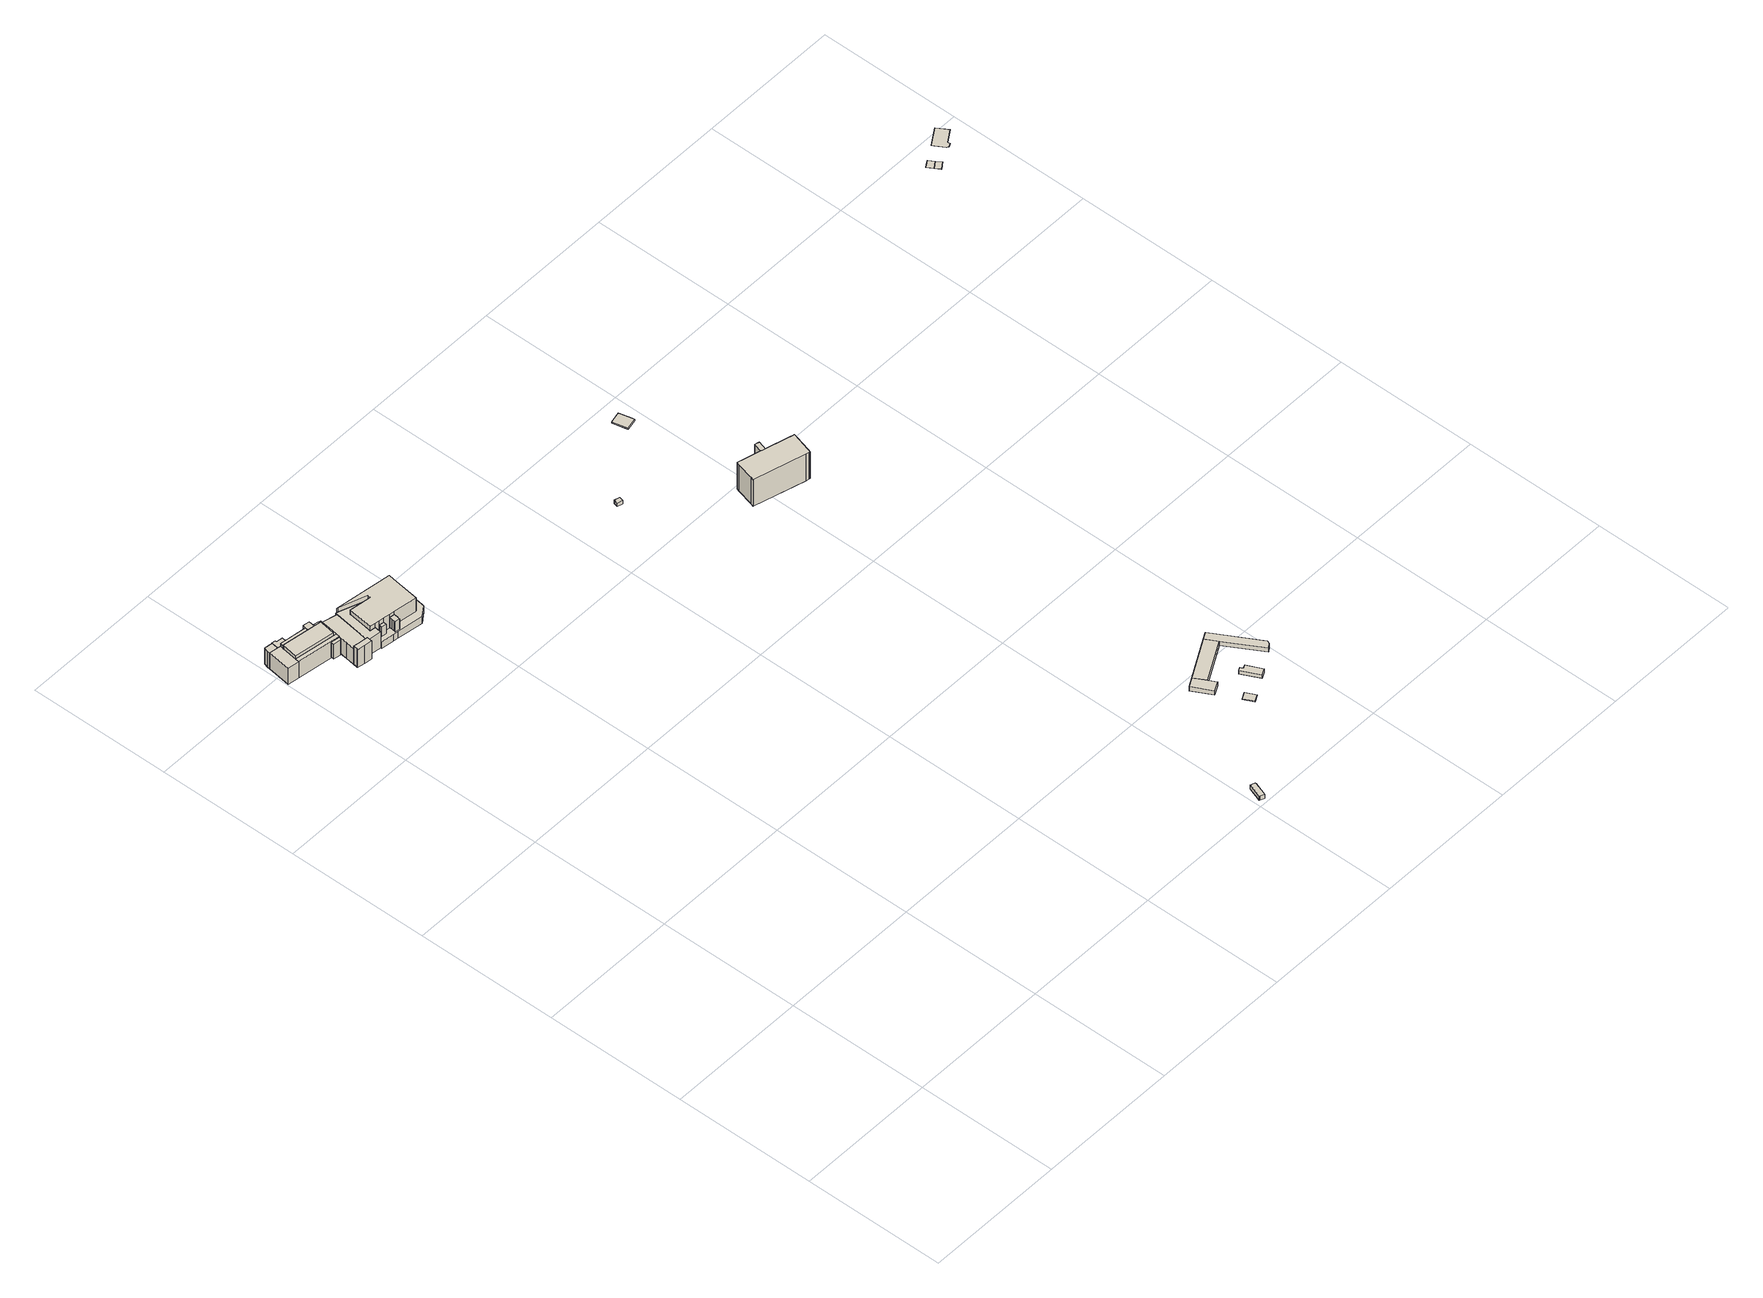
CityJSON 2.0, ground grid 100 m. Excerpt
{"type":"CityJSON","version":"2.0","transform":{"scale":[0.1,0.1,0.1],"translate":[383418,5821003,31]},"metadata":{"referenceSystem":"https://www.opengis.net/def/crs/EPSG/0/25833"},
"CityObjects":{
"building1":{"type":"Building","attributes":{"Gemeindeschluessel":"11000004","function":"31001_2310"},"address":[{"country":"Germany","locality":"Berlin","thoroughfareNumber":"35","thoroughfareName":"Nonnendamm"}],"children":["building1-1","building1-2","building1-3","building1-4","building1-5","building1-6","building1-7","building1-8","building1-9","building1-10"]},
"building1-1":{"type":"BuildingPart","attributes":{"BezugspunktDach":"2200","measuredHeight":12.57,"storeysAboveGround":5},"parents":["building1"],"geometry":[{"type":"MultiSurface","lod":"1","boundaries":[[[0,1,2,3,4]],[[5,6,7,8,9]],[[5,9,4,3]],[[7,6,2,1]],[[8,7,1,0]],[[9,8,0,4]],[[6,5,3,2,10]]]}]},
"building1-2":{"type":"BuildingPart","attributes":{"BezugspunktDach":"2200","measuredHeight":13.51,"storeysAboveGround":5},"parents":["building1"],"geometry":[{"type":"MultiSurface","lod":"1","boundaries":[[[11,12,13,14,15,16,17]],[[18,19,20,21,22,23,24]],[[18,24,17,16]],[[19,15,19,20]],[[25,26,21]],[[24,23,11,17]],[[27,19,18,16,15]],[[20,19,15,14]],[[21,20,28,14,13]],[[23,22,12,11]]]}]},
"building1-3":{"type":"BuildingPart","attributes":{"BezugspunktDach":"2200","measuredHeight":13.56,"storeysAboveGround":5},"parents":["building1"],"geometry":[{"type":"MultiSurface","lod":"1","boundaries":[[[15,29,30,31,32,16]],[[33,34,35,36,19,18]],[[33,18,16,32]],[[34,33,32,31]],[[35,34,31,30]],[[36,35,30,29]],[[19,36,29,36,19,15]],[[18,16,15,16]],[[19,37,15,16,18]]]}]},
"building1-4":{"type":"BuildingPart","attributes":{"BezugspunktDach":"2200","measuredHeight":14.16,"storeysAboveGround":5},"parents":["building1"],"geometry":[{"type":"MultiSurface","lod":"1","boundaries":[[[38,39,40,41,42]],[[22,43,44,45,23]],[[12,11,23,42,41]],[[43,22,46,47]],[[45,44,39,38]],[[23,45,6,5,3,2,38,42]],[[22,23,11,12]],[[47,46,48,41,40]],[[49,43,40,39,44]],[[2,3,5,6]]]}]},
"building1-5":{"type":"BuildingPart","attributes":{"BezugspunktDach":"2200","measuredHeight":19.32,"storeysAboveGround":5},"parents":["building1"],"geometry":[{"type":"MultiSurface","lod":"1","boundaries":[[[50,51,52,53,54,55,56]],[[20,57,58,59,60,61,21]],[[20,14,13,56,55]],[[62,63,55,54]],[[20,14,20,57]],[[58,57,54,53]],[[59,58,53,52]],[[60,59,64,65]],[[61,60,65,66]],[[21,61,50,66,67]],[[21,13,14,20]],[[57,20,14,63,62]],[[65,64,52,51]],[[66,65,51,50]],[[67,66,50,56]]]}]},
"building1-6":{"type":"BuildingPart","attributes":{"BezugspunktDach":"2200","measuredHeight":14.72,"storeysAboveGround":5},"parents":["building1"],"geometry":[{"type":"MultiSurface","lod":"1","boundaries":[[[68,69,70,71]],[[72,73,74,75]],[[72,75,76,77]],[[73,72,70,69]],[[78,79,69,68]],[[75,74,68,80,76]],[[77,76,71,70]],[[74,73,81,79,78]],[[75,74,80,76]]]}]},
"building1-7":{"type":"BuildingPart","attributes":{"BezugspunktDach":"2200","measuredHeight":15.21,"storeysAboveGround":5},"parents":["building1"],"geometry":[{"type":"MultiSurface","lod":"1","boundaries":[[[39,82,83,84,79,78,85,40]],[[86,74,73,87,88,89,44,43]],[[86,43,40,47,90]],[[74,86,85,90,80,78]],[[87,73,79,84]],[[88,87,84,83]],[[89,88,83,82]],[[44,89,82,39]],[[39,91,39,40]],[[90,47,40,85]],[[78,80,90,85]],[[73,74,78,79]],[[92,43,93,44,91,39,40]]]}]},
"building1-8":{"type":"BuildingPart","attributes":{"BezugspunktDach":"2200","measuredHeight":13.6,"storeysAboveGround":5},"parents":["building1"],"geometry":[{"type":"MultiSurface","lod":"1","boundaries":[[[62,94,95,96,97,98,99]],[[36,100,101,102,103,57,19]],[[29,15,99,98]],[[100,36,98,97]],[[101,100,97,96]],[[102,101,96,95]],[[103,102,95,94]],[[57,103,94,62]],[[19,15,14,63,99]],[[36,19,15,29]],[[20,14,15,19]],[[20,57,62,63,14]]]}]},
"building1-9":{"type":"BuildingPart","attributes":{"BezugspunktDach":"2200","measuredHeight":16.58,"storeysAboveGround":5},"parents":["building1"],"geometry":[{"type":"MultiSurface","lod":"1","boundaries":[[[104,105,106,107,108]],[[67,76,80,47,46]],[[13,12,108,107]],[[51,50,56,67,107,109,65]],[[80,68,71,106,105]],[[40,85,90,85,78,105,104]],[[41,40,104,108]],[[25,67,46,110,12,13]],[[66,50,51,65]],[[66,67,56,50]],[[76,65,109,106]],[[76,71,68,80]],[[47,90,85,40]],[[80,111,78,85,90]],[[46,47,112,40,41]]]}]},
"building1-10":{"type":"BuildingPart","attributes":{"BezugspunktDach":"2200","measuredHeight":16.58,"storeysAboveGround":5},"parents":["building1"],"geometry":[{"type":"MultiSurface","lod":"1","boundaries":[[[106,113,114,115,116,109]],[[64,117,118,77,76,65]],[[52,51,65,109,116]],[[117,64,116,115]],[[118,117,115,114]],[[70,77,118,114,113]],[[71,70,113,106]],[[64,65,51,52]],[[75,72,77,76,71]],[[65,76,106,109]]]}]},
"building2":{"type":"Building","attributes":{"Gemeindeschluessel":"11000004","BezugspunktDach":"2200","function":"51009_1610","measuredHeight":17.96,"storeysAboveGround":0},"address":[{"country":"Germany","locality":"Berlin"}],"geometry":[{"type":"Solid","lod":"1","boundaries":[[[[119,120,121,122,123,124,125,126,127]],[[128,129,130,131,132,133,134,135,136]],[[128,136,127,126]],[[129,128,126,125]],[[130,129,125,124]],[[131,130,124,123]],[[132,131,123,122]],[[133,132,122,121]],[[134,133,121,120]],[[135,134,120,119]],[[136,135,119,127]]]]}]},
"building3":{"type":"Building","attributes":{"Gemeindeschluessel":"11000004","function":"31001_2051"},"address":[{"country":"Germany","locality":"Berlin","thoroughfareNumber":"33","thoroughfareName":"Nonnendamm"}],"children":["building3-1","building3-2","building3-3","building3-4","building3-5"]},
"building3-1":{"type":"BuildingPart","attributes":{"BezugspunktDach":"2200","measuredHeight":13.21,"storeysAboveGround":4},"parents":["building3"],"geometry":[{"type":"MultiSurface","lod":"1","boundaries":[[[137,138,139,140,141,142,143,144,145,146]],[[147,148,149,150,151,152,153,154,155,156]],[[147,156,146,145]],[[148,147,145,144]],[[149,148,144,143]],[[150,149,143,142]],[[151,150,142,141]],[[152,151,141,140]],[[154,153,139,138]],[[155,154,138,137]],[[156,155,137,146]],[[153,152,157,140,139]]]}]},
"building3-2":{"type":"BuildingPart","attributes":{"BezugspunktDach":"2200","measuredHeight":13.39,"storeysAboveGround":4},"parents":["building3"],"geometry":[{"type":"MultiSurface","lod":"1","boundaries":[[[158,159,160,161,162,163,164,165,166,167,168,169]],[[170,171,172,173,174,175,176,177,178,179,180,181]],[[170,181,169,168]],[[140,139,168,167]],[[171,170,139,153,152]],[[172,171,167,166]],[[173,172,166,165]],[[180,179,159,158]],[[181,180,158,169]],[[152,153,139,140]],[[174,173,165,164]],[[175,174,164,163]],[[175,163,162,176]],[[177,176,162,161]],[[178,177,161,160]],[[182,179,178,160,159]]]}]},
"building3-3":{"type":"BuildingPart","attributes":{"BezugspunktDach":"2200","measuredHeight":13.83,"storeysAboveGround":4},"parents":["building3"],"geometry":[{"type":"MultiSurface","lod":"1","boundaries":[[[183,184,185,186,187,188,189,190]],[[191,192,193,194,195,196,197,198]],[[191,198,190,189]],[[192,191,189,188]],[[193,192,188,187]],[[195,194,186,185]],[[196,195,185,184]],[[197,196,184,183]],[[198,197,183,190]],[[194,193,199,187,186]]]}]},
"building3-4":{"type":"BuildingPart","attributes":{"BezugspunktDach":"2200","measuredHeight":13.03,"storeysAboveGround":4},"parents":["building3"],"geometry":[{"type":"Solid","lod":"1","boundaries":[[[[200,201,202,203,204,205]],[[206,207,208,209,210,211]],[[206,211,205,204]],[[207,206,204,203]],[[209,208,202,201]],[[210,209,201,200]],[[211,210,200,205]],[[208,207,203,202]]]]}]},
"building3-5":{"type":"BuildingPart","attributes":{"BezugspunktDach":"2200","measuredHeight":17.02,"storeysAboveGround":4},"parents":["building3"],"geometry":[{"type":"MultiSurface","lod":"1","boundaries":[[[212,213,214,215,216,217,218,219,220,221,222,223,224,225]],[[226,227,228,229,230,231,232,179,178,177,176,175,174,173]],[[226,173,225,224]],[[227,226,224,223]],[[228,227,223,222]],[[229,228,222,221]],[[187,186,194,193,230,229,221,220]],[[231,230,220,219]],[[203,202,208,207,232,231,219,218]],[[179,232,218,217]],[[178,179,178,160,159,233,217,216]],[[161,160,216,215]],[[162,161,177,176,177,215,214]],[[175,176,175,163,162,214,213]],[[164,163,213,212]],[[173,174,212,225],[174,173,165,164]],[[193,194,186,187]],[[207,208,202,203]],[[233,159,160,178,179]],[[177,178,160,161]],[[176,177,161,162]],[[162,163,175,176]],[[174,175,163,164]],[[165,173,174,164]]]}]},
"building4":{"type":"Building","attributes":{"Gemeindeschluessel":"11000004","function":"51009_1610"},"address":[{"country":"Germany","locality":"Berlin"}],"children":["building4-1","building4-2","building4-3","building4-4"]},
"building4-1":{"type":"BuildingPart","attributes":{"BezugspunktDach":"2200","measuredHeight":5.67,"storeysAboveGround":0},"parents":["building4"],"geometry":[{"type":"MultiSurface","lod":"1","boundaries":[[[234,235,236,237,238,239,240,241,242,243,244,245,246,247,248,249,250,251,252,253,254,255,256,257,258,259,260,261,262,263,264,265,266,267,268,269,270]],[[271,272,273,207,206,211,210,209,208,274,275,276,277,278,279,280,281,282,283,284,285,286,287,288,289,290,291,292,293,294,295,296,297,298,299,300,301]],[[271,301,270,269]],[[272,271,269,268]],[[273,272,268,267]],[[207,273,267,266]],[[211,206,265,206,211,264]],[[210,211,264,211,210,263]],[[210,263,210,209]],[[209,262,209,208]],[[274,208,261,260]],[[275,274,260,259]],[[302,303,193,192,276,275,259,258]],[[277,276,192,304,305,302,306,258,257]],[[278,277,257,256]],[[279,278,307,198,197,308,309,256,255]],[[310,196,280,279,255,254],[197,196,310,308]],[[281,280,196,195,311,310,312,254,253]],[[282,281,195,313,314,311,253,252]],[[283,282,252,251]],[[284,283,251,250]],[[285,284,250,249]],[[286,285,249,248]],[[287,286,248,247]],[[288,287,247,246]],[[289,288,246,245]],[[290,289,245,244]],[[291,290,244,243]],[[292,291,243,242]],[[293,292,242,241]],[[294,293,241,240]],[[295,294,240,239]],[[296,295,239,238]],[[297,296,238,237]],[[298,297,237,236]],[[299,298,236,235]],[[300,299,235,234]],[[301,300,234,270]],[[206,207,266,265]],[[209,210,263,262]],[[208,209,262,261]],[[192,193,303,302]],[[306,302,305,304,192]],[[309,308,197,198,307]],[[310,196,197,308]],[[312,310,311,195,196]],[[311,314,313,195]]]}]},
"building4-2":{"type":"BuildingPart","attributes":{"BezugspunktDach":"2200","measuredHeight":13.03,"storeysAboveGround":0},"parents":["building4"],"geometry":[{"type":"MultiSurface","lod":"1","boundaries":[[[200,201,202,315,203,204,205]],[[206,207,316,208,209,210,211]],[[206,265,264,205,204]],[[207,266,265,204,203]],[[316,207,203,315]],[[208,316,315,202]],[[262,261,317,202,201]],[[263,262,209,201,200]],[[264,263,210,200,205]],[[211,264,265,206]],[[206,265,266,207]],[[318,209,208,317,261,262]],[[210,209,262,263]],[[211,210,263,264]]]}]},
"building4-3":{"type":"BuildingPart","attributes":{"BezugspunktDach":"2200","measuredHeight":3,"storeysAboveGround":0},"parents":["building4"],"geometry":[{"type":"MultiSurface","lod":"1","boundaries":[[[308,310,311,314,319,309]],[[320,313,195,196,197,198]],[[320,196,195,313]],[[320,319,308,197]],[[308,309,308,197]]]}]},
"building4-4":{"type":"BuildingPart","attributes":{"BezugspunktDach":"2200","measuredHeight":3,"storeysAboveGround":0},"parents":["building4"],"geometry":[{"type":"MultiSurface","lod":"1","boundaries":[[[303,302,305]],[[192,193,304]]]}]},
"building5":{"type":"Building","attributes":{"Gemeindeschluessel":"11000004","BezugspunktDach":"2200","function":"31001_2200","measuredHeight":3.47,"storeysAboveGround":1},"address":[{"country":"Germany","locality":"Berlin","thoroughfareNumber":"127","thoroughfareName":"Sophie-Charlotten-Straße"}],"geometry":[{"type":"Solid","lod":"1","boundaries":[[[[321,322,323,324,325,326]],[[327,328,329,330,331,332]],[[327,332,326,325]],[[328,327,325,324]],[[329,328,324,323]],[[330,329,323,322]],[[331,330,322,321]],[[332,331,321,326]]]]}]},
"building6":{"type":"Building","attributes":{"Gemeindeschluessel":"11000004","BezugspunktDach":"2200","function":"31001_2523","measuredHeight":2.79,"storeysAboveGround":1},"address":[{"country":"Germany","locality":"Berlin","thoroughfareNumber":"27 (1)","thoroughfareName":"Nonnendamm"}],"geometry":[{"type":"Solid","lod":"1","boundaries":[[[[333,334,335,336]],[[337,338,339,340]],[[337,340,336,335]],[[338,337,335,334]],[[339,338,334,333]],[[340,339,333,336]]]]}]},
"building7":{"type":"Building","attributes":{"Gemeindeschluessel":"11000004","BezugspunktDach":"2200","function":"31001_2140","measuredHeight":3.6,"storeysAboveGround":1},"address":[{"country":"Germany","locality":"Berlin","thoroughfareNumber":"128 (2)","thoroughfareName":"Sophie-Charlotten-Straße"}],"geometry":[{"type":"Solid","lod":"1","boundaries":[[[[341,342,343,344,345]],[[346,347,348,349,350]],[[346,350,345,344]],[[347,346,344,343]],[[348,347,343,342]],[[349,348,342,341]],[[350,349,341,345]]]]}]},
"building8":{"type":"Building","attributes":{"Gemeindeschluessel":"11000004","BezugspunktDach":"2200","function":"31001_2140","measuredHeight":0.593,"storeysAboveGround":1},"address":[{"country":"Germany","locality":"Berlin","thoroughfareNumber":"128 (1)","thoroughfareName":"Sophie-Charlotten-Straße"}],"geometry":[{"type":"Solid","lod":"1","boundaries":[[[[351,352,353,354]],[[355,356,357,358]],[[355,358,354,353]],[[356,355,353,352]],[[357,356,352,351]],[[358,357,351,354]]]]}]},
"building9":{"type":"Building","attributes":{"Gemeindeschluessel":"11000004","BezugspunktDach":"2200","function":"31001_2140","measuredHeight":3.76,"storeysAboveGround":1},"address":[{"country":"Germany","locality":"Berlin","thoroughfareNumber":"128 (3)","thoroughfareName":"Sophie-Charlotten-Straße"}],"geometry":[{"type":"Solid","lod":"1","boundaries":[[[[359,360,361,362]],[[363,364,365,366]],[[363,366,362,361]],[[364,363,361,360]],[[365,364,360,359]],[[366,365,359,362]]]]}]},
"building10":{"type":"Building","attributes":{"Gemeindeschluessel":"11000004","BezugspunktDach":"2200","function":"31001_2140","measuredHeight":3.05,"storeysAboveGround":1},"address":[{"country":"Germany","locality":"Berlin","thoroughfareNumber":"128","thoroughfareName":"Sophie-Charlotten-Straße"}],"geometry":[{"type":"Solid","lod":"1","boundaries":[[[[367,368,369,370,371,372]],[[373,374,375,376,377,378]],[[373,378,372,371]],[[374,373,371,370]],[[375,374,370,369]],[[376,375,369,368]],[[377,376,368,367]],[[378,377,367,372]]]]}]},
"building11":{"type":"Building","attributes":{"Gemeindeschluessel":"11000004","BezugspunktDach":"2200","function":"31001_2140","measuredHeight":3.58,"storeysAboveGround":1},"address":[{"country":"Germany","locality":"Berlin","thoroughfareNumber":"128 (4)","thoroughfareName":"Sophie-Charlotten-Straße"}],"geometry":[{"type":"Solid","lod":"1","boundaries":[[[[360,379,380,381,382,361]],[[383,384,385,386,387,388]],[[383,388,361,382]],[[384,383,382,381]],[[385,384,381,380]],[[386,385,380,379]],[[387,386,379,360]],[[388,387,360,361]]]]}]},
"building12":{"type":"Building","attributes":{"Gemeindeschluessel":"11000004","function":"31001_1120"},"address":[{"country":"Germany","locality":"Berlin","thoroughfareNumber":"17","thoroughfareName":"Nonnendamm"}],"children":["building12-1","building12-2"]},
"building12-1":{"type":"BuildingPart","attributes":{"BezugspunktDach":"2200","measuredHeight":23.31,"storeysAboveGround":5},"parents":["building12"],"geometry":[{"type":"MultiSurface","lod":"1","boundaries":[[[389,390,391,392,393,394,395,396,397,398,399,400,401,402,403,404,405]],[[406,407,408,409,410,411,412,413,414,415,416,417,418,419,420,421,422]],[[406,422,405,404]],[[407,406,404,403]],[[408,407,403,402]],[[409,408,402,401]],[[423,424,401,400]],[[411,425,423,410,400,399]],[[426,425,399,398]],[[413,412,398,397]],[[414,413,397,396]],[[415,414,396,395]],[[416,415,395,394]],[[417,416,394,393]],[[418,417,393,392]],[[419,418,392,391]],[[420,419,391,390]],[[421,420,390,389]],[[422,421,389,405]],[[410,409,424,423]],[[410,423,425,411]],[[412,411,425,426]]]}]},
"building12-2":{"type":"BuildingPart","attributes":{"BezugspunktDach":"2200","measuredHeight":21.74,"storeysAboveGround":5},"parents":["building12"],"geometry":[{"type":"MultiSurface","lod":"1","boundaries":[[[425,426,427,428,424,423]],[[409,429,430,412,411,410]],[[429,409,424,428]],[[430,429,428,427]],[[412,430,427,426]],[[410,423,424,409]],[[411,412,426,425]],[[411,425,423,410,431]]]}]},
"building13":{"type":"Building","attributes":{"Gemeindeschluessel":"11000004","BezugspunktDach":"2200","function":"31001_2000","measuredHeight":1.25,"storeysAboveGround":3},"address":[{"country":"Germany","locality":"Berlin","thoroughfareNumber":"24","thoroughfareName":"Nonnendamm"}],"geometry":[{"type":"Solid","lod":"1","boundaries":[[[[432,433,434,435,436,437]],[[438,439,440,441,442,443]],[[438,443,437,436]],[[439,438,436,435]],[[440,439,435,434]],[[441,440,434,433]],[[442,441,433,432]],[[443,442,432,437]]]]}]},
"building14":{"type":"Building","attributes":{"Gemeindeschluessel":"11000004","BezugspunktDach":"2200","function":"51009_1610","measuredHeight":0.034,"storeysAboveGround":0},"address":[{"country":"Germany","locality":"Berlin"}],"geometry":[{"type":"Solid","lod":"1","boundaries":[[[[444,445,446,447]],[[448,449,450,451]],[[448,451,447,446]],[[449,448,446,445]],[[450,449,445,444]],[[451,450,444,447]]]]}]},
"building15":{"type":"Building","attributes":{"Gemeindeschluessel":"11000004","BezugspunktDach":"2200","function":"31001_2440","measuredHeight":0.107,"storeysAboveGround":1},"address":[{"country":"Germany","locality":"Berlin","thoroughfareNumber":"11 (1)","thoroughfareName":"Nonnendamm"}],"geometry":[{"type":"Solid","lod":"1","boundaries":[[[[452,453,445,444]],[[449,454,455,450]],[[449,450,444,445]],[[454,449,445,453]],[[455,454,453,452]],[[450,455,452,444]]]]}]},
"building16":{"type":"Building","attributes":{"Gemeindeschluessel":"11000004","BezugspunktDach":"2200","function":"31001_2440","measuredHeight":0.197,"storeysAboveGround":1},"address":[{"country":"Germany","locality":"Berlin","thoroughfareNumber":"11","thoroughfareName":"Nonnendamm"}],"geometry":[{"type":"Solid","lod":"1","boundaries":[[[[456,457,458,459,460,461,462,463,464]],[[465,466,467,468,469,470,471,472,473]],[[465,473,464,463]],[[466,465,463,462]],[[467,466,462,461]],[[468,467,461,460]],[[469,468,460,459]],[[470,469,459,458]],[[471,470,458,457]],[[472,471,457,456]],[[473,472,456,464]]]]}]}
},
"vertices":[
[378,4835,142],[388,4842,142],[390,4856,142],[329,4865,142],[325,4843,142],[329,4865,17],[390,4856,17],[388,4842,17],[378,4835,17],[325,4843,17],[390,4856,116],
[83,4901,145],[87,4927,145],[104,5039,145],[108,5064,145],[86,5068,145],[26,5077,145],[3,4913,145],[26,5077,10],[86,5068,10],[108,5064,10],[104,5039,10],[87,4927,10],[83,4901,10],[3,4913,10],[104,5039,142],[104,5039,46],[86,5068,111],[108,5064,38],
[92,5116,145],[78,5118,145],[38,5124,145],[28,5092,145],[28,5092,10],[38,5124,10],[78,5118,10],[92,5116,10],[86,5068,77],
[390,4856,151],[393,4881,151],[370,4884,151],[87,4927,151],[83,4901,151],[370,4884,10],[393,4881,10],[390,4856,10],[87,4927,11],[370,4884,11],[87,4927,85],[383,4882,10],
[198,5025,169],[292,5011,169],[296,5037,169],[202,5051,169],[158,5057,169],[108,5064,169],[104,5039,169],[158,5057,10],[202,5051,10],[296,5037,10],[292,5011,10],[198,5025,10],[158,5057,146],[108,5064,146],[296,5037,11],[292,5011,11],[198,5025,11],[104,5039,11],
[387,4997,157],[391,5021,157],[341,5029,157],[338,5004,157],[341,5029,10],[391,5021,10],[387,4997,10],[338,5004,10],[338,5004,11],[341,5029,11],[387,4997,151],[391,5021,151],[387,4997,11],[391,5021,82],
[403,4950,151],[411,5009,151],[412,5018,151],[381,4953,151],[381,4953,10],[412,5018,10],[411,5009,10],[403,4950,10],[381,4953,11],[393,4881,45],[370,4884,133],[374,4884,10],
[164,5099,146],[117,5106,146],[118,5116,146],[93,5120,146],[92,5116,146],[86,5068,146],[93,5120,10],[118,5116,10],[117,5106,10],[164,5099,10],
[370,4884,176],[387,4997,176],[338,5004,176],[104,5039,176],[87,4927,176],[292,5011,176],[87,4927,44],[387,4997,55],[370,4884,119],
[341,5029,176],[344,5049,176],[298,5056,176],[296,5037,176],[298,5056,11],[344,5049,11],
[419,4684,169],[472,4676,169],[477,4712,169],[477,4714,169],[426,4721,169],[424,4721,169],[372,4729,169],[367,4698,169],[366,4692,169],[367,4698,17],[372,4729,17],[424,4721,17],[426,4721,17],[477,4714,17],[477,4712,17],[472,4676,17],[419,4684,17],[366,4692,17],
[422,4690,146],[426,4721,146],[477,4714,146],[515,4983,146],[411,5009,146],[390,4856,146],[388,4842,146],[380,4791,146],[372,4729,146],[367,4698,146],[372,4729,14],[380,4791,14],[388,4842,14],[390,4856,14],[411,5009,14],[515,4983,14],[477,4714,14],[426,4721,14],[422,4690,14],[367,4698,14],[515,4983,35],
[576,4698,147],[583,4745,147],[543,4751,147],[568,4925,147],[719,4904,147],[721,4920,147],[722,4924,147],[526,4994,147],[516,4995,147],[515,4983,147],[477,4714,147],[477,4712,147],[477,4714,13],[515,4983,13],[516,4995,13],[526,4994,13],[722,4924,13],[721,4920,13],[719,4904,13],[568,4925,13],[543,4751,13],[583,4745,13],[576,4698,13],[477,4712,13],[583,4745,124],
[722,4679,157],[724,4691,157],[725,4697,157],[728,4725,157],[694,4729,157],[691,4708,157],[689,4690,157],[688,4684,157],[689,4690,19],[691,4708,19],[694,4729,19],[728,4725,19],[725,4697,19],[724,4691,19],[722,4679,19],[688,4684,19],[694,4729,114],
[644,4714,148],[645,4724,148],[647,4736,148],[614,4741,148],[614,4735,148],[611,4719,148],[614,4735,17],[614,4741,17],[647,4736,17],[645,4724,17],[644,4714,17],[611,4719,17],
[722,4924,184],[721,4920,184],[719,4904,184],[568,4925,184],[543,4751,184],[583,4745,184],[614,4741,184],[647,4736,184],[694,4729,184],[728,4725,184],[893,4701,184],[917,4876,184],[926,4938,184],[526,4994,184],[926,4938,13],[917,4876,13],[893,4701,13],[728,4725,13],[694,4729,13],[647,4736,13],[614,4741,13],[583,4745,114],
[664,4675,74],[701,4670,74],[882,4644,74],[953,4695,74],[955,4713,74],[958,4733,74],[969,4812,74],[975,4856,74],[977,4866,74],[976,4866,74],[917,4876,74],[917,4874,74],[898,4739,74],[893,4703,74],[893,4701,74],[888,4702,74],[743,4722,74],[729,4725,74],[726,4709,74],[725,4697,74],[724,4691,74],[722,4679,74],[688,4684,74],[690,4699,74],[691,4708,74],[694,4729,74],[689,4730,74],[647,4736,74],[645,4724,74],[644,4714,74],[611,4719,74],[614,4735,74],[614,4741,74],[583,4745,74],[577,4701,74],[576,4698,74],[575,4688,74],[576,4698,17],[577,4701,17],[583,4745,17],[689,4730,17],[694,4729,17],[691,4708,17],[690,4699,17],[688,4684,17],[722,4679,17],[724,4691,17],[725,4697,17],[726,4709,17],[729,4725,17],[743,4722,17],[888,4702,17],[893,4701,17],[893,4703,17],[898,4739,17],[917,4874,17],[917,4876,17],[976,4866,17],[977,4866,17],[975,4856,17],[969,4812,17],[958,4733,17],[955,4713,17],[953,4695,17],[882,4644,17],[701,4670,17],[664,4675,17],[575,4688,17],[691,4708,49],[694,4729,49],[690,4699,19],[690,4699,49],[691,4708,34],[688,4684,35],[722,4679,49],[688,4684,49],[724,4691,49],[725,4697,49],[724,4691,26],[726,4709,19],[726,4709,49],
[629,4739,148],[629,4739,17],[647,4736,54],[645,4724,66],
[722,4680,49],[722,4680,19],
[3019,18,68],[3045,6,68],[3076,102,68],[3079,109,68],[3044,120,68],[3012,21,68],[3044,120,34],[3079,109,34],[3076,102,34],[3045,6,34],[3019,18,34],[3012,21,34],
[2375,4395,45],[2383,4425,45],[2345,4435,45],[2337,4405,45],[2345,4435,17],[2383,4425,17],[2375,4395,17],[2337,4405,17],
[3481,774,68],[3545,810,68],[3517,861,68],[3469,943,68],[3407,909,68],[3469,943,32],[3517,861,32],[3545,810,32],[3481,774,32],[3407,909,32],
[3594,562,37],[3640,587,37],[3606,657,37],[3557,631,37],[3606,657,31],[3640,587,31],[3594,562,31],[3557,631,31],
[3517,861,69],[3796,1017,69],[3748,1098,69],[3469,943,69],[3748,1098,31],[3796,1017,31],[3517,861,31],[3469,943,31],
[3764,654,62],[3807,677,62],[3755,784,62],[3731,772,62],[3720,792,62],[3699,782,62],[3720,792,32],[3731,772,32],[3755,784,32],[3807,677,32],[3764,654,32],[3699,782,32],
[3945,765,69],[3975,784,69],[3982,807,69],[3797,1125,69],[3797,1125,33],[3982,807,33],[3975,784,33],[3945,765,33],[3796,1017,33],[3748,1098,33],
[2869,3813,236],[3223,3717,236],[3247,3711,236],[3251,3710,236],[3258,3732,236],[3291,3849,236],[3297,3871,236],[3292,3872,236],[3269,3878,236],[3104,3923,236],[3104,3922,236],[3073,3931,236],[3073,3932,236],[2909,3975,236],[2903,3953,236],[2871,3835,236],[2865,3814,236],[2871,3835,11],[2903,3953,11],[2909,3975,11],[3073,3932,11],[3073,3931,11],[3104,3922,11],[3104,3923,11],[3269,3878,11],[3292,3872,11],[3297,3871,11],[3291,3849,11],[3258,3732,11],[3251,3710,11],[3247,3711,11],[3223,3717,11],[2869,3813,11],[2865,3814,11],[3073,3931,229],[3073,3932,229],[3104,3922,229],[3104,3923,229],
[3122,3989,229],[3091,3998,229],[3091,3998,11],[3122,3989,11],[3078,3929,11],
[2854,4795,13],[2859,4774,13],[2936,4792,13],[2931,4813,13],[2910,4899,13],[2833,4881,13],[2910,4899,1],[2931,4813,1],[2936,4792,1],[2859,4774,1],[2854,4795,1],[2833,4881,1],
[5603,4803,17],[5650,4836,17],[5625,4876,17],[5575,4846,17],[5625,4876,16],[5650,4836,16],[5603,4803,16],[5575,4846,16],
[5626,4767,17],[5674,4799,17],[5674,4799,16],[5626,4767,16],
[5738,4921,18],[5765,4878,18],[5776,4859,18],[5791,4852,18],[5812,4864,18],[5810,4881,18],[5897,4938,18],[5849,5015,18],[5728,4938,18],[5849,5015,16],[5897,4938,16],[5810,4881,16],[5812,4864,16],[5791,4852,16],[5776,4859,16],[5765,4878,16],[5738,4921,16],[5728,4938,16]
]}
